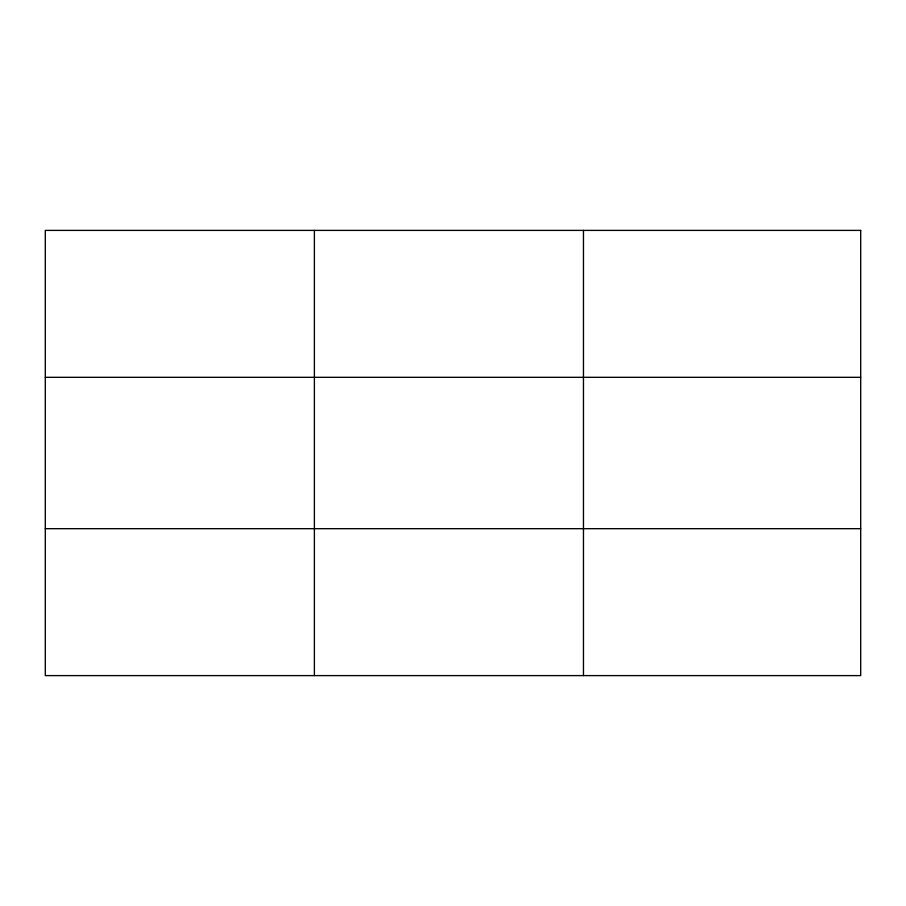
<?xml version="1.0" encoding="UTF-8"?>
<svg xmlns="http://www.w3.org/2000/svg" width="906" height="906" viewBox="0 0 906 906"><rect width="100%" height="100%" fill="white"/><g stroke="black" fill="none" stroke-linecap="round" stroke-linejoin="round"><path stroke-width="1.36" d="M314.382 675.604L314.382 230.396M583.464 675.604L583.464 230.396M45.3 377.315L860.7 377.315M45.3 528.685L860.7 528.685M860.7 230.396L860.7 675.604L45.3 675.604L45.3 230.396L860.7 230.396"/></g></svg>
